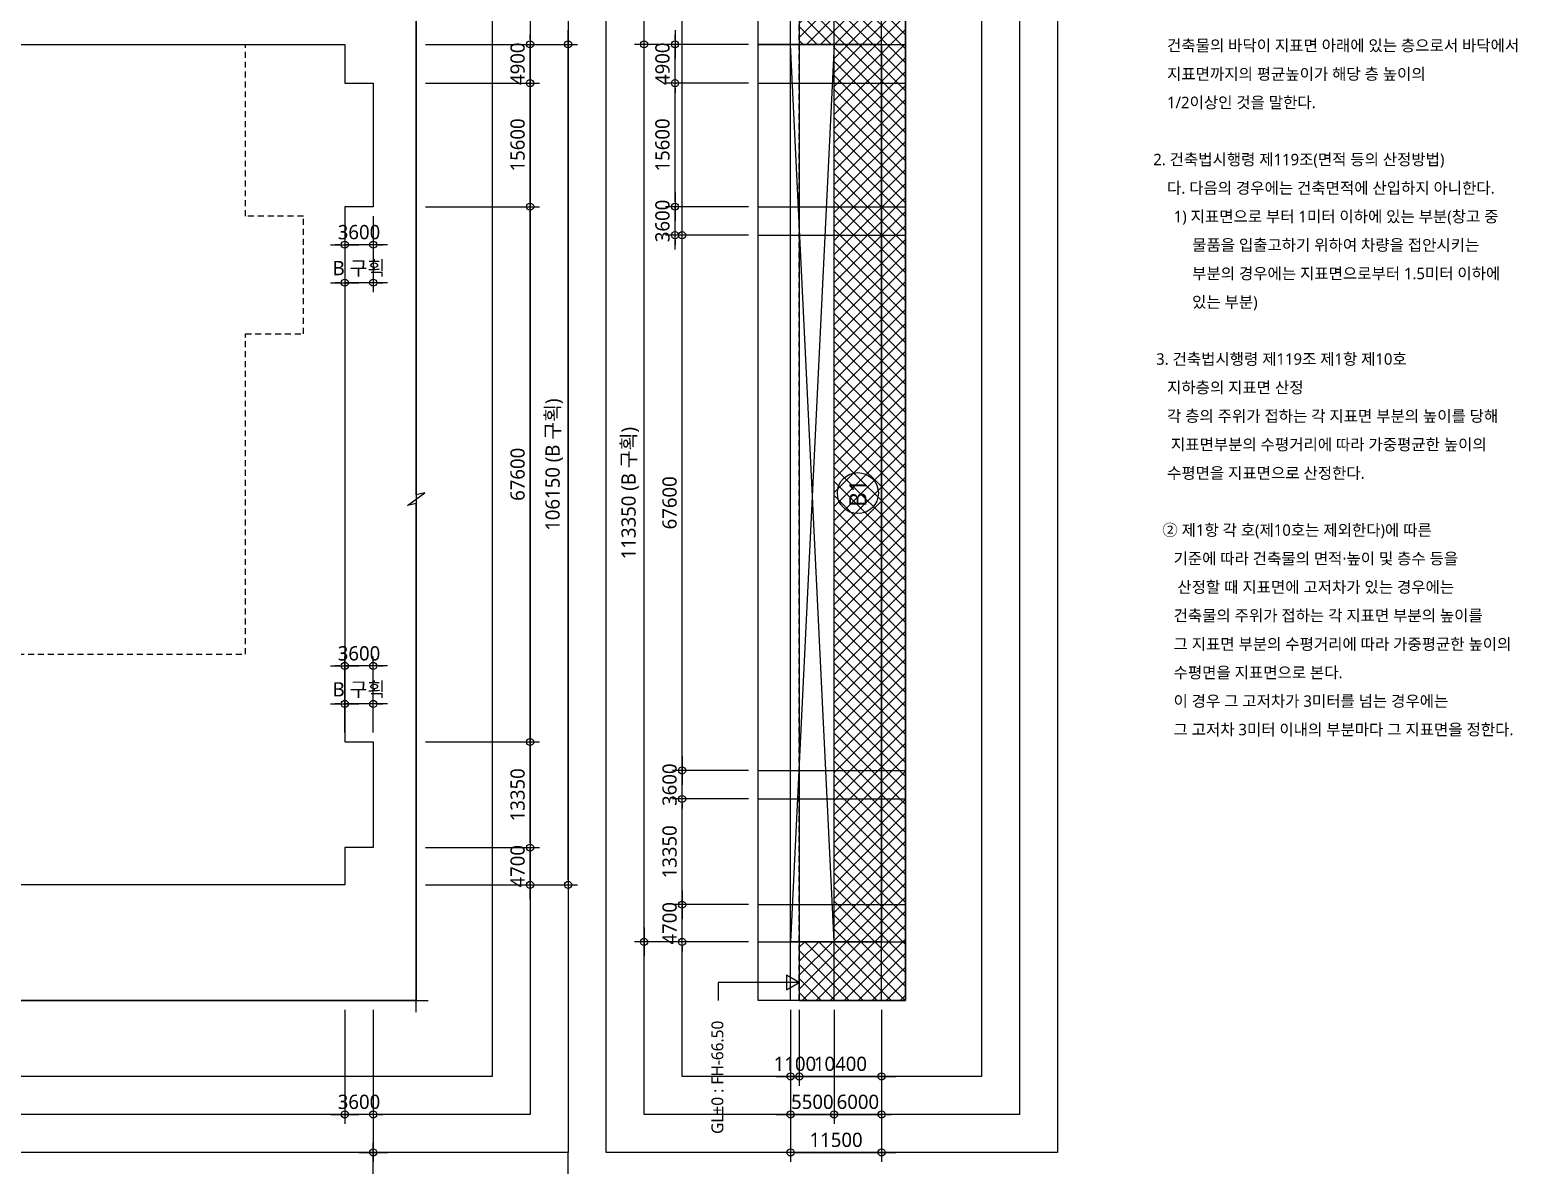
# Model space of a CAD drawing. Header units: millimetres. Extents: x 14000 to 977408, y 8600 to 340156.
# Drawn here: x 296898 to 484808, y 124978 to 268383 of the extents above; entities that cross this region are included whole.
import ezdxf
from ezdxf.enums import TextEntityAlignment as Align

# ---------------------------------------------------------------- set-up
doc = ezdxf.new("R2010")
doc.units = ezdxf.units.MM
doc.header["$LTSCALE"] = 1000
doc.header["$MEASUREMENT"] = 0
doc.header["$PDSIZE"] = -10
doc.linetypes.add('-HID', pattern=[2.5, 1.5, -1])
doc.layers.get('0').update_dxf_attribs({"linetype": 'CONTINUOUS'})
doc.layers.get('Defpoints').update_dxf_attribs({"color": 171, "linetype": 'CONTINUOUS'})
for name, color, linetype in [('AREABOUNDARY', 2, 'CONTINUOUS'), ('cen', 1, 'CONTINUOUS'), ('HAT', 8, 'CONTINUOUS'), ('NDIM', 7, 'CONTINUOUS'), ('SYM', 7, 'CONTINUOUS'), ('TEXT', 3, 'CONTINUOUS'), ('TEXT(실명)', 3, 'CONTINUOUS'), ('면적산출도(제외면적)', 3, 'CONTINUOUS')]:
    doc.layers.add(name, color=color, linetype=linetype)
doc.styles.add('CGS', font='cgse', dxfattribs={"bigfont": 'cgs'})
doc.styles.add('나눔바른고딕', font='NanumBarunGothic.ttf')
doc.dimstyles.new('NDIM 1200', dxfattribs={"dimscale": 500, "dimtxt": 3, "dimasz": 1, "dimexe": 2, "dimexo": 2, "dimgap": 1, "dimtad": 1, "dimdec": 0, "dimdsep": 46, "dimtxsty": 'CGS', "dimblk": 'DOT0', "dimcen": 1, "dimdle": 8, "dimclrd": 2, "dimclre": 2, "dimclrt": 2, "dimadec": 0, "dimazin": 0, "dimtfac": 1, "dimtdec": 0, "dimtix": 1, "dimtmove": 2, "dimatfit": 3, "dimldrblk": 'DOT0', "dimfxl": 1, "dimtolj": 1, "dimtzin": 0, "dimlwd": -1, "dimlwe": -1, "dimarcsym": 0})

# ---------------------------------------------------------------- blocks, each defined once
blk = doc.blocks.new('DOT0')
blk.add_line((-3, 0), (3, 0))
at = {"color": 6}
blk.add_circle((0, 0), 0.75, dxfattribs=at)
blk = doc.blocks.new('*D10')
at = {"layer": 'Defpoints', "color": 0, "ltscale": 0.4, "transparency": 16777216}
for p in [(336690, 145798), (340290, 145798), (336690, 131398)]:
    blk.add_point(p, dxfattribs=at)
at = {"layer": 'NDIM', "ltscale": 0.4, "transparency": 16777216}
for p, q in [((336690, 144598), (336690, 130198)), ((340290, 144598), (340290, 130198)), ((336090, 131398), (335490, 131398)), ((340290, 131398), (336690, 131398)), ((340890, 131398), (341490, 131398))]:
    blk.add_line(p, q, dxfattribs=at)
at = {"layer": 'NDIM', "ltscale": 0.4, "transparency": 16777216, "xscale": 600, "yscale": 600, "zscale": 600}
blk.add_blockref('DOT0', (336690, 131398), dxfattribs=at)
at = {"layer": 'NDIM', "ltscale": 0.4, "transparency": 16777216, "xscale": 600, "yscale": 600, "zscale": 600, "rotation": 180}
blk.add_blockref('DOT0', (340290, 131398), dxfattribs=at)
at = {"layer": 'NDIM', "ltscale": 0.4, "transparency": 16777216, "insert": (338490, 132976), "char_height": 1800, "attachment_point": 5, "style": '나눔바른고딕'}
blk.add_mtext('\\A1;3600', dxfattribs=at)
blk = doc.blocks.new('*D11')
at = {"layer": 'Defpoints', "color": 0, "ltscale": 0.4, "transparency": 16777216}
for p in [(132927, 145798), (336690, 145798), (132927, 131398)]:
    blk.add_point(p, dxfattribs=at)
at = {"layer": 'NDIM', "ltscale": 0.4, "transparency": 16777216}
for p, q in [((132927, 144598), (132927, 130198)), ((336690, 144598), (336690, 130198)), ((336090, 131398), (133527, 131398))]:
    blk.add_line(p, q, dxfattribs=at)
at = {"layer": 'NDIM', "ltscale": 0.4, "transparency": 16777216, "xscale": 600, "yscale": 600, "zscale": 600, "rotation": 180}
blk.add_blockref('DOT0', (132927, 131398), dxfattribs=at)
at = {"layer": 'NDIM', "ltscale": 0.4, "transparency": 16777216, "xscale": 600, "yscale": 600, "zscale": 600}
blk.add_blockref('DOT0', (336690, 131398), dxfattribs=at)
at = {"layer": 'NDIM', "ltscale": 0.4, "transparency": 16777216, "insert": (234808, 132976), "char_height": 1800, "attachment_point": 5, "style": '나눔바른고딕'}
blk.add_mtext('\\A1;203763', dxfattribs=at)
blk = doc.blocks.new('*D18')
at = {"layer": 'Defpoints', "color": 0, "ltscale": 0.4, "transparency": 16777216}
for p in [(345710, 266537), (360110, 266537), (345710, 261637)]:
    blk.add_point(p, dxfattribs=at)
at = {"layer": 'NDIM', "ltscale": 0.4, "transparency": 16777216}
for p, q in [((360110, 267137), (360110, 267737)), ((346910, 266537), (361310, 266537)), ((360110, 261637), (360110, 266537)), ((346910, 261637), (361310, 261637)), ((360110, 261037), (360110, 260437))]:
    blk.add_line(p, q, dxfattribs=at)
at = {"layer": 'NDIM', "ltscale": 0.4, "transparency": 16777216, "xscale": 600, "yscale": 600, "zscale": 600}
for p, rotation in [((360110, 266537), 270), ((360110, 261637), 90)]:
    blk.add_blockref('DOT0', p, dxfattribs=dict(at, rotation=rotation))
at = {"layer": 'NDIM', "ltscale": 0.4, "transparency": 16777216, "insert": (358531, 264087), "char_height": 1800, "attachment_point": 5, "rotation": 90, "style": '나눔바른고딕'}
blk.add_mtext('\\A1;4900', dxfattribs=at)
blk = doc.blocks.new('*D19')
at = {"layer": 'Defpoints', "color": 0, "ltscale": 0.4, "transparency": 16777216}
for p in [(345710, 261637), (360110, 261637), (345710, 246037)]:
    blk.add_point(p, dxfattribs=at)
at = {"layer": 'NDIM', "ltscale": 0.4, "transparency": 16777216}
for p, q in [((346910, 261637), (361310, 261637)), ((360110, 246637), (360110, 261037)), ((346910, 246037), (361310, 246037))]:
    blk.add_line(p, q, dxfattribs=at)
at = {"layer": 'NDIM', "ltscale": 0.4, "transparency": 16777216, "xscale": 600, "yscale": 600, "zscale": 600}
for p, rotation in [((360110, 261637), 90), ((360110, 246037), 270)]:
    blk.add_blockref('DOT0', p, dxfattribs=dict(at, rotation=rotation))
at = {"layer": 'NDIM', "ltscale": 0.4, "transparency": 16777216, "insert": (358531, 253837), "char_height": 1800, "attachment_point": 5, "rotation": 90, "style": '나눔바른고딕'}
blk.add_mtext('\\A1;15600', dxfattribs=at)
blk = doc.blocks.new('*D17')
at = {"layer": 'Defpoints', "color": 0, "ltscale": 0.4, "transparency": 16777216}
for p in [(345710, 246037), (360110, 246037), (345710, 178437)]:
    blk.add_point(p, dxfattribs=at)
at = {"layer": 'NDIM', "ltscale": 0.4, "transparency": 16777216}
for p, q in [((346910, 246037), (361310, 246037)), ((360110, 179037), (360110, 245437)), ((346910, 178437), (361310, 178437))]:
    blk.add_line(p, q, dxfattribs=at)
at = {"layer": 'NDIM', "ltscale": 0.4, "transparency": 16777216, "xscale": 600, "yscale": 600, "zscale": 600}
for p, rotation in [((360110, 246037), 90), ((360110, 178437), 270)]:
    blk.add_blockref('DOT0', p, dxfattribs=dict(at, rotation=rotation))
at = {"layer": 'NDIM', "ltscale": 0.4, "transparency": 16777216, "insert": (358531, 212237), "char_height": 1800, "attachment_point": 5, "rotation": 90, "style": '나눔바른고딕'}
blk.add_mtext('\\A1;67600', dxfattribs=at)
blk = doc.blocks.new('*D20')
at = {"layer": 'Defpoints', "color": 0, "ltscale": 0.4, "transparency": 16777216}
for p in [(345710, 178437), (360110, 178437), (345710, 165087)]:
    blk.add_point(p, dxfattribs=at)
at = {"layer": 'NDIM', "ltscale": 0.4, "transparency": 16777216}
for p, q in [((346910, 178437), (361310, 178437)), ((360110, 165687), (360110, 177837)), ((346910, 165087), (361310, 165087))]:
    blk.add_line(p, q, dxfattribs=at)
at = {"layer": 'NDIM', "ltscale": 0.4, "transparency": 16777216, "xscale": 600, "yscale": 600, "zscale": 600}
for p, rotation in [((360110, 178437), 90), ((360110, 165087), 270)]:
    blk.add_blockref('DOT0', p, dxfattribs=dict(at, rotation=rotation))
at = {"layer": 'NDIM', "ltscale": 0.4, "transparency": 16777216, "insert": (358531, 171762), "char_height": 1800, "attachment_point": 5, "rotation": 90, "style": '나눔바른고딕'}
blk.add_mtext('\\A1;13350', dxfattribs=at)
blk = doc.blocks.new('*D21')
at = {"layer": 'Defpoints', "color": 0, "ltscale": 0.4, "transparency": 16777216}
for p in [(345710, 165087), (360110, 165087), (345710, 160387)]:
    blk.add_point(p, dxfattribs=at)
at = {"layer": 'NDIM', "ltscale": 0.4, "transparency": 16777216}
for p, q in [((360110, 165687), (360110, 166287)), ((346910, 165087), (361310, 165087)), ((360110, 160387), (360110, 165087)), ((346910, 160387), (361310, 160387)), ((360110, 159787), (360110, 159187))]:
    blk.add_line(p, q, dxfattribs=at)
at = {"layer": 'NDIM', "ltscale": 0.4, "transparency": 16777216, "xscale": 600, "yscale": 600, "zscale": 600}
for p, rotation in [((360110, 165087), 270), ((360110, 160387), 90)]:
    blk.add_blockref('DOT0', p, dxfattribs=dict(at, rotation=rotation))
at = {"layer": 'NDIM', "ltscale": 0.4, "transparency": 16777216, "insert": (358533, 162737), "char_height": 1800, "attachment_point": 5, "rotation": 90, "style": '나눔바른고딕'}
blk.add_mtext('\\A1;4700', dxfattribs=at)
blk = doc.blocks.new('*D22')
at = {"layer": 'Defpoints', "color": 0, "ltscale": 0.4, "transparency": 16777216}
for p in [(336690, 188037), (336690, 178437), (340290, 178437)]:
    blk.add_point(p, dxfattribs=at)
at = {"layer": 'NDIM', "ltscale": 0.4, "transparency": 16777216}
for p, q in [((336090, 188037), (335490, 188037)), ((336690, 179637), (336690, 189237)), ((340290, 188037), (336690, 188037)), ((340290, 179637), (340290, 189237)), ((340890, 188037), (341490, 188037))]:
    blk.add_line(p, q, dxfattribs=at)
at = {"layer": 'NDIM', "ltscale": 0.4, "transparency": 16777216, "xscale": 600, "yscale": 600, "zscale": 600}
blk.add_blockref('DOT0', (336690, 188037), dxfattribs=at)
at = {"layer": 'NDIM', "ltscale": 0.4, "transparency": 16777216, "xscale": 600, "yscale": 600, "zscale": 600, "rotation": 180}
blk.add_blockref('DOT0', (340290, 188037), dxfattribs=at)
at = {"layer": 'NDIM', "ltscale": 0.4, "transparency": 16777216, "insert": (338490, 189616), "char_height": 1800, "attachment_point": 5, "style": '나눔바른고딕'}
blk.add_mtext('\\A1;3600', dxfattribs=at)
blk = doc.blocks.new('*D23')
at = {"layer": 'Defpoints', "color": 0, "ltscale": 0.4, "transparency": 16777216}
for p in [(336690, 246037), (340290, 246037), (336690, 236437)]:
    blk.add_point(p, dxfattribs=at)
at = {"layer": 'NDIM', "ltscale": 0.4, "transparency": 16777216}
for p, q in [((336690, 244837), (336690, 235237)), ((340290, 244837), (340290, 235237)), ((336090, 236437), (335490, 236437)), ((340290, 236437), (336690, 236437)), ((340890, 236437), (341490, 236437))]:
    blk.add_line(p, q, dxfattribs=at)
at = {"layer": 'NDIM', "ltscale": 0.4, "transparency": 16777216, "xscale": 600, "yscale": 600, "zscale": 600}
blk.add_blockref('DOT0', (336690, 236437), dxfattribs=at)
at = {"layer": 'NDIM', "ltscale": 0.4, "transparency": 16777216, "xscale": 600, "yscale": 600, "zscale": 600, "rotation": 180}
blk.add_blockref('DOT0', (340290, 236437), dxfattribs=at)
at = {"layer": 'NDIM', "ltscale": 0.4, "transparency": 16777216, "insert": (338490, 238188), "char_height": 1800, "attachment_point": 5, "style": '나눔바른고딕'}
blk.add_mtext('\\A1;B 구획', dxfattribs=at)
blk = doc.blocks.new('*D26')
at = {"layer": 'Defpoints', "color": 0, "ltscale": 0.4, "transparency": 16777216}
for p in [(345710, 266537), (364910, 266537), (345710, 160387)]:
    blk.add_point(p, dxfattribs=at)
at = {"layer": 'NDIM', "ltscale": 0.4, "transparency": 16777216}
for p, q in [((346910, 266537), (366110, 266537)), ((364910, 160987), (364910, 265937)), ((346910, 160387), (366110, 160387))]:
    blk.add_line(p, q, dxfattribs=at)
at = {"layer": 'NDIM', "ltscale": 0.4, "transparency": 16777216, "xscale": 600, "yscale": 600, "zscale": 600}
for p, rotation in [((364910, 266537), 90), ((364910, 160387), 270)]:
    blk.add_blockref('DOT0', p, dxfattribs=dict(at, rotation=rotation))
at = {"layer": 'NDIM', "ltscale": 0.4, "transparency": 16777216, "insert": (363142, 213462), "char_height": 1800, "attachment_point": 5, "rotation": 90, "style": '나눔바른고딕'}
blk.add_mtext('\\A1;106150 (B 구획)', dxfattribs=at)
blk = doc.blocks.new('*D27')
at = {"layer": 'Defpoints', "color": 0, "ltscale": 0.4, "transparency": 16777216}
for p in [(336690, 183237), (336690, 178437), (340290, 178437)]:
    blk.add_point(p, dxfattribs=at)
at = {"layer": 'NDIM', "ltscale": 0.4, "transparency": 16777216}
for p, q in [((336690, 179637), (336690, 184437)), ((340290, 179637), (340290, 184437)), ((336090, 183237), (335490, 183237)), ((340290, 183237), (336690, 183237)), ((340890, 183237), (341490, 183237))]:
    blk.add_line(p, q, dxfattribs=at)
at = {"layer": 'NDIM', "ltscale": 0.4, "transparency": 16777216, "xscale": 600, "yscale": 600, "zscale": 600}
blk.add_blockref('DOT0', (336690, 183237), dxfattribs=at)
at = {"layer": 'NDIM', "ltscale": 0.4, "transparency": 16777216, "xscale": 600, "yscale": 600, "zscale": 600, "rotation": 180}
blk.add_blockref('DOT0', (340290, 183237), dxfattribs=at)
at = {"layer": 'NDIM', "ltscale": 0.4, "transparency": 16777216, "insert": (338490, 184988), "char_height": 1800, "attachment_point": 5, "style": '나눔바른고딕'}
blk.add_mtext('\\A1;B 구획', dxfattribs=at)
blk = doc.blocks.new('*D28')
at = {"layer": 'Defpoints', "color": 0, "ltscale": 0.4, "transparency": 16777216}
for p in [(336690, 246037), (340290, 246037), (336690, 241237)]:
    blk.add_point(p, dxfattribs=at)
at = {"layer": 'NDIM', "ltscale": 0.4, "transparency": 16777216}
for p, q in [((336690, 244837), (336690, 240037)), ((340290, 244837), (340290, 240037)), ((336090, 241237), (335490, 241237)), ((340290, 241237), (336690, 241237)), ((340890, 241237), (341490, 241237))]:
    blk.add_line(p, q, dxfattribs=at)
at = {"layer": 'NDIM', "ltscale": 0.4, "transparency": 16777216, "xscale": 600, "yscale": 600, "zscale": 600}
blk.add_blockref('DOT0', (336690, 241237), dxfattribs=at)
at = {"layer": 'NDIM', "ltscale": 0.4, "transparency": 16777216, "xscale": 600, "yscale": 600, "zscale": 600, "rotation": 180}
blk.add_blockref('DOT0', (340290, 241237), dxfattribs=at)
at = {"layer": 'NDIM', "ltscale": 0.4, "transparency": 16777216, "insert": (338490, 242816), "char_height": 1800, "attachment_point": 5, "style": '나눔바른고딕'}
blk.add_mtext('\\A1;3600', dxfattribs=at)
blk = doc.blocks.new('*D29')
at = {"layer": 'Defpoints', "color": 0, "ltscale": 0.4, "transparency": 16777216}
for p in [(132927, 145798), (340290, 145798), (132927, 126598)]:
    blk.add_point(p, dxfattribs=at)
at = {"layer": 'NDIM', "ltscale": 0.4, "transparency": 16777216}
for p, q in [((132927, 144598), (132927, 125398)), ((340290, 144598), (340290, 125398)), ((339690, 126598), (133527, 126598))]:
    blk.add_line(p, q, dxfattribs=at)
at = {"layer": 'NDIM', "ltscale": 0.4, "transparency": 16777216, "xscale": 600, "yscale": 600, "zscale": 600, "rotation": 180}
blk.add_blockref('DOT0', (132927, 126598), dxfattribs=at)
at = {"layer": 'NDIM', "ltscale": 0.4, "transparency": 16777216, "xscale": 600, "yscale": 600, "zscale": 600}
blk.add_blockref('DOT0', (340290, 126598), dxfattribs=at)
at = {"layer": 'NDIM', "ltscale": 0.4, "transparency": 16777216, "insert": (236608, 128366), "char_height": 1800, "attachment_point": 5, "style": '나눔바른고딕'}
blk.add_mtext('\\A1;207363 (C 구획)', dxfattribs=at)
blk = doc.blocks.new('*D34')
at = {"layer": 'Defpoints', "color": 0, "ltscale": 0.4, "transparency": 16777216}
for p in [(378410, 266537), (388910, 266537), (388910, 261637)]:
    blk.add_point(p, dxfattribs=at)
at = {"layer": 'NDIM', "ltscale": 0.4, "transparency": 16777216}
for p, q in [((378410, 267137), (378410, 267737)), ((387710, 266537), (377210, 266537)), ((378410, 261637), (378410, 266537)), ((387710, 261637), (377210, 261637)), ((378410, 261037), (378410, 260437))]:
    blk.add_line(p, q, dxfattribs=at)
at = {"layer": 'NDIM', "ltscale": 0.4, "transparency": 16777216, "xscale": 600, "yscale": 600, "zscale": 600}
for p, rotation in [((378410, 266537), 270), ((378410, 261637), 90)]:
    blk.add_blockref('DOT0', p, dxfattribs=dict(at, rotation=rotation))
at = {"layer": 'NDIM', "ltscale": 0.4, "transparency": 16777216, "insert": (376831, 264087), "char_height": 1800, "attachment_point": 5, "rotation": 90, "style": '나눔바른고딕'}
blk.add_mtext('\\A1;4900', dxfattribs=at)
blk = doc.blocks.new('*D35')
at = {"layer": 'Defpoints', "color": 0, "ltscale": 0.4, "transparency": 16777216}
for p in [(378410, 261637), (388910, 261637), (388910, 246037)]:
    blk.add_point(p, dxfattribs=at)
at = {"layer": 'NDIM', "ltscale": 0.4, "transparency": 16777216}
for p, q in [((387710, 261637), (377210, 261637)), ((378410, 246637), (378410, 261037)), ((387710, 246037), (377210, 246037))]:
    blk.add_line(p, q, dxfattribs=at)
at = {"layer": 'NDIM', "ltscale": 0.4, "transparency": 16777216, "xscale": 600, "yscale": 600, "zscale": 600}
for p, rotation in [((378410, 261637), 90), ((378410, 246037), 270)]:
    blk.add_blockref('DOT0', p, dxfattribs=dict(at, rotation=rotation))
at = {"layer": 'NDIM', "ltscale": 0.4, "transparency": 16777216, "insert": (376831, 253837), "char_height": 1800, "attachment_point": 5, "rotation": 90, "style": '나눔바른고딕'}
blk.add_mtext('\\A1;15600', dxfattribs=at)
blk = doc.blocks.new('*D36')
at = {"layer": 'Defpoints', "color": 0, "ltscale": 0.4, "transparency": 16777216}
for p in [(379310, 174837), (388910, 174837), (388910, 171237)]:
    blk.add_point(p, dxfattribs=at)
at = {"layer": 'NDIM', "ltscale": 0.4, "transparency": 16777216}
for p, q in [((387710, 174837), (378110, 174837)), ((379310, 175437), (379310, 176037)), ((379310, 171237), (379310, 174837)), ((387710, 171237), (378110, 171237)), ((379310, 170637), (379310, 170037))]:
    blk.add_line(p, q, dxfattribs=at)
at = {"layer": 'NDIM', "ltscale": 0.4, "transparency": 16777216, "xscale": 600, "yscale": 600, "zscale": 600}
for p, rotation in [((379310, 174837), 270), ((379310, 171237), 90)]:
    blk.add_blockref('DOT0', p, dxfattribs=dict(at, rotation=rotation))
at = {"layer": 'NDIM', "ltscale": 0.4, "transparency": 16777216, "insert": (377731, 173037), "char_height": 1800, "attachment_point": 5, "rotation": 90, "style": '나눔바른고딕'}
blk.add_mtext('\\A1;3600', dxfattribs=at)
blk = doc.blocks.new('*D37')
at = {"layer": 'Defpoints', "color": 0, "ltscale": 0.4, "transparency": 16777216}
for p in [(379310, 171237), (388910, 171237), (388910, 157887)]:
    blk.add_point(p, dxfattribs=at)
at = {"layer": 'NDIM', "ltscale": 0.4, "transparency": 16777216}
for p, q in [((387710, 171237), (378110, 171237)), ((379310, 158487), (379310, 170637)), ((387710, 157887), (378110, 157887))]:
    blk.add_line(p, q, dxfattribs=at)
at = {"layer": 'NDIM', "ltscale": 0.4, "transparency": 16777216, "xscale": 600, "yscale": 600, "zscale": 600}
for p, rotation in [((379310, 171237), 90), ((379310, 157887), 270)]:
    blk.add_blockref('DOT0', p, dxfattribs=dict(at, rotation=rotation))
at = {"layer": 'NDIM', "ltscale": 0.4, "transparency": 16777216, "insert": (377731, 164562), "char_height": 1800, "attachment_point": 5, "rotation": 90, "style": '나눔바른고딕'}
blk.add_mtext('\\A1;13350', dxfattribs=at)
blk = doc.blocks.new('*D38')
at = {"layer": 'Defpoints', "color": 0, "ltscale": 0.4, "transparency": 16777216}
for p in [(379310, 157887), (388910, 157887), (388910, 153187)]:
    blk.add_point(p, dxfattribs=at)
at = {"layer": 'NDIM', "ltscale": 0.4, "transparency": 16777216}
for p, q in [((387710, 157887), (378110, 157887)), ((379310, 158487), (379310, 159087)), ((379310, 153187), (379310, 157887)), ((387710, 153187), (378110, 153187)), ((379310, 152587), (379310, 151987))]:
    blk.add_line(p, q, dxfattribs=at)
at = {"layer": 'NDIM', "ltscale": 0.4, "transparency": 16777216, "xscale": 600, "yscale": 600, "zscale": 600}
for p, rotation in [((379310, 157887), 270), ((379310, 153187), 90)]:
    blk.add_blockref('DOT0', p, dxfattribs=dict(at, rotation=rotation))
at = {"layer": 'NDIM', "ltscale": 0.4, "transparency": 16777216, "insert": (377733, 155537), "char_height": 1800, "attachment_point": 5, "rotation": 90, "style": '나눔바른고딕'}
blk.add_mtext('\\A1;4700', dxfattribs=at)
blk = doc.blocks.new('*D39')
at = {"layer": 'Defpoints', "color": 0, "ltscale": 0.4, "transparency": 16777216}
for p in [(374510, 266537), (388910, 266537), (388910, 153187)]:
    blk.add_point(p, dxfattribs=at)
at = {"layer": 'NDIM', "ltscale": 0.4, "transparency": 16777216}
for p, q in [((387710, 266537), (373310, 266537)), ((374510, 153787), (374510, 265937)), ((387710, 153187), (373310, 153187))]:
    blk.add_line(p, q, dxfattribs=at)
at = {"layer": 'NDIM', "ltscale": 0.4, "transparency": 16777216, "xscale": 600, "yscale": 600, "zscale": 600}
for p, rotation in [((374510, 266537), 90), ((374510, 153187), 270)]:
    blk.add_blockref('DOT0', p, dxfattribs=dict(at, rotation=rotation))
at = {"layer": 'NDIM', "ltscale": 0.4, "transparency": 16777216, "insert": (372742, 209862), "char_height": 1800, "attachment_point": 5, "rotation": 90, "style": '나눔바른고딕'}
blk.add_mtext('\\A1;113350 (B 구획)', dxfattribs=at)
blk = doc.blocks.new('*D40')
at = {"layer": 'Defpoints', "color": 0, "ltscale": 0.4, "transparency": 16777216}
for p in [(378410, 246037), (388910, 246037), (388910, 242437)]:
    blk.add_point(p, dxfattribs=at)
at = {"layer": 'NDIM', "ltscale": 0.4, "transparency": 16777216}
for p, q in [((378410, 246637), (378410, 247237)), ((387710, 246037), (377210, 246037)), ((378410, 242437), (378410, 246037)), ((387710, 242437), (377210, 242437)), ((378410, 241837), (378410, 241237))]:
    blk.add_line(p, q, dxfattribs=at)
at = {"layer": 'NDIM', "ltscale": 0.4, "transparency": 16777216, "xscale": 600, "yscale": 600, "zscale": 600}
for p, rotation in [((378410, 246037), 270), ((378410, 242437), 90)]:
    blk.add_blockref('DOT0', p, dxfattribs=dict(at, rotation=rotation))
at = {"layer": 'NDIM', "ltscale": 0.4, "transparency": 16777216, "insert": (376831, 244237), "char_height": 1800, "attachment_point": 5, "rotation": 90, "style": '나눔바른고딕'}
blk.add_mtext('\\A1;3600', dxfattribs=at)
blk = doc.blocks.new('*D41')
at = {"layer": 'Defpoints', "color": 0, "ltscale": 0.4, "transparency": 16777216}
for p in [(379310, 242437), (388910, 242437), (388910, 174837)]:
    blk.add_point(p, dxfattribs=at)
at = {"layer": 'NDIM', "ltscale": 0.4, "transparency": 16777216}
for p, q in [((387710, 242437), (378110, 242437)), ((379310, 175437), (379310, 241837)), ((387710, 174837), (378110, 174837))]:
    blk.add_line(p, q, dxfattribs=at)
at = {"layer": 'NDIM', "ltscale": 0.4, "transparency": 16777216, "xscale": 600, "yscale": 600, "zscale": 600}
for p, rotation in [((379310, 242437), 90), ((379310, 174837), 270)]:
    blk.add_blockref('DOT0', p, dxfattribs=dict(at, rotation=rotation))
at = {"layer": 'NDIM', "ltscale": 0.4, "transparency": 16777216, "insert": (377731, 208637), "char_height": 1800, "attachment_point": 5, "rotation": 90, "style": '나눔바른고딕'}
blk.add_mtext('\\A1;67600', dxfattribs=at)
blk = doc.blocks.new('*D48')
at = {"layer": 'Defpoints', "color": 0, "ltscale": 0.4, "transparency": 16777216}
for p in [(132927, 126598), (132927, 107398), (340290, 107398)]:
    blk.add_point(p, dxfattribs=at)
at = {"layer": 'NDIM', "ltscale": 0.4, "transparency": 16777216}
for p, q in [((132927, 108598), (132927, 127798)), ((340290, 108598), (340290, 127798)), ((339690, 126598), (133527, 126598))]:
    blk.add_line(p, q, dxfattribs=at)
at = {"layer": 'NDIM', "ltscale": 0.4, "transparency": 16777216, "xscale": 600, "yscale": 600, "zscale": 600, "rotation": 180}
blk.add_blockref('DOT0', (132927, 126598), dxfattribs=at)
at = {"layer": 'NDIM', "ltscale": 0.4, "transparency": 16777216, "xscale": 600, "yscale": 600, "zscale": 600}
blk.add_blockref('DOT0', (340290, 126598), dxfattribs=at)
at = {"layer": 'NDIM', "ltscale": 0.4, "transparency": 16777216, "insert": (236608, 128366), "char_height": 1800, "attachment_point": 5, "style": '나눔바른고딕'}
blk.add_mtext('\\A1;207363 (C 구획)', dxfattribs=at)
blk = doc.blocks.new('*D65')
at = {"layer": 'Defpoints', "color": 0, "ltscale": 0.4, "transparency": 16777216}
for p in [(393010, 145798), (404510, 145798), (404510, 126598)]:
    blk.add_point(p, dxfattribs=at)
at = {"layer": 'NDIM', "ltscale": 0.4, "transparency": 16777216}
for p, q in [((393010, 144598), (393010, 125398)), ((404510, 144598), (404510, 125398)), ((393610, 126598), (403910, 126598))]:
    blk.add_line(p, q, dxfattribs=at)
at = {"layer": 'NDIM', "ltscale": 0.4, "transparency": 16777216, "xscale": 600, "yscale": 600, "zscale": 600, "rotation": 180}
blk.add_blockref('DOT0', (393010, 126598), dxfattribs=at)
at = {"layer": 'NDIM', "ltscale": 0.4, "transparency": 16777216, "xscale": 600, "yscale": 600, "zscale": 600}
blk.add_blockref('DOT0', (404510, 126598), dxfattribs=at)
at = {"layer": 'NDIM', "ltscale": 0.4, "transparency": 16777216, "insert": (398760, 128175), "char_height": 1800, "attachment_point": 5, "style": '나눔바른고딕'}
blk.add_mtext('\\A1;11500', dxfattribs=at)
blk = doc.blocks.new('*D66')
at = {"layer": 'Defpoints', "color": 0, "ltscale": 0.4, "transparency": 16777216}
for p in [(394110, 145798), (404510, 145798), (404510, 136198)]:
    blk.add_point(p, dxfattribs=at)
at = {"layer": 'NDIM', "ltscale": 0.4, "transparency": 16777216}
for p, q in [((394110, 144598), (394110, 134998)), ((404510, 144598), (404510, 134998)), ((394710, 136198), (403910, 136198))]:
    blk.add_line(p, q, dxfattribs=at)
at = {"layer": 'NDIM', "ltscale": 0.4, "transparency": 16777216, "xscale": 600, "yscale": 600, "zscale": 600, "rotation": 180}
blk.add_blockref('DOT0', (394110, 136198), dxfattribs=at)
at = {"layer": 'NDIM', "ltscale": 0.4, "transparency": 16777216, "xscale": 600, "yscale": 600, "zscale": 600}
blk.add_blockref('DOT0', (404510, 136198), dxfattribs=at)
at = {"layer": 'NDIM', "ltscale": 0.4, "transparency": 16777216, "insert": (399310, 137775), "char_height": 1800, "attachment_point": 5, "style": '나눔바른고딕'}
blk.add_mtext('\\A1;10400', dxfattribs=at)
blk = doc.blocks.new('*D67')
at = {"layer": 'Defpoints', "color": 0, "ltscale": 0.4, "transparency": 16777216}
for p in [(393010, 145798), (394110, 145798), (394110, 136198)]:
    blk.add_point(p, dxfattribs=at)
at = {"layer": 'NDIM', "ltscale": 0.4, "transparency": 16777216}
for p, q in [((393010, 144598), (393010, 134998)), ((394110, 144598), (394110, 134998)), ((392410, 136198), (391810, 136198)), ((393010, 136198), (394110, 136198)), ((394710, 136198), (395310, 136198))]:
    blk.add_line(p, q, dxfattribs=at)
at = {"layer": 'NDIM', "ltscale": 0.4, "transparency": 16777216, "xscale": 600, "yscale": 600, "zscale": 600}
blk.add_blockref('DOT0', (393010, 136198), dxfattribs=at)
at = {"layer": 'NDIM', "ltscale": 0.4, "transparency": 16777216, "xscale": 600, "yscale": 600, "zscale": 600, "rotation": 180}
blk.add_blockref('DOT0', (394110, 136198), dxfattribs=at)
at = {"layer": 'NDIM', "ltscale": 0.4, "transparency": 16777216, "insert": (393560, 137775), "char_height": 1800, "attachment_point": 5, "style": '나눔바른고딕'}
blk.add_mtext('\\A1;1100', dxfattribs=at)
blk = doc.blocks.new('*D68')
at = {"layer": 'Defpoints', "color": 0, "ltscale": 0.4, "transparency": 16777216}
for p in [(393010, 145798), (398510, 145798), (398510, 131398)]:
    blk.add_point(p, dxfattribs=at)
at = {"layer": 'NDIM', "ltscale": 0.4, "transparency": 16777216}
for p, q in [((393010, 144598), (393010, 130198)), ((398510, 144598), (398510, 130198)), ((392410, 131398), (391810, 131398)), ((393010, 131398), (398510, 131398)), ((399110, 131398), (399710, 131398))]:
    blk.add_line(p, q, dxfattribs=at)
at = {"layer": 'NDIM', "ltscale": 0.4, "transparency": 16777216, "xscale": 600, "yscale": 600, "zscale": 600}
blk.add_blockref('DOT0', (393010, 131398), dxfattribs=at)
at = {"layer": 'NDIM', "ltscale": 0.4, "transparency": 16777216, "xscale": 600, "yscale": 600, "zscale": 600, "rotation": 180}
blk.add_blockref('DOT0', (398510, 131398), dxfattribs=at)
at = {"layer": 'NDIM', "ltscale": 0.4, "transparency": 16777216, "insert": (395760, 132975), "char_height": 1800, "attachment_point": 5, "style": '나눔바른고딕'}
blk.add_mtext('\\A1;5500', dxfattribs=at)
blk = doc.blocks.new('*D69')
at = {"layer": 'Defpoints', "color": 0, "ltscale": 0.4, "transparency": 16777216}
for p in [(398510, 145798), (404510, 145798), (404510, 131398)]:
    blk.add_point(p, dxfattribs=at)
at = {"layer": 'NDIM', "ltscale": 0.4, "transparency": 16777216}
for p, q in [((398510, 144598), (398510, 130198)), ((404510, 144598), (404510, 130198)), ((397910, 131398), (397310, 131398)), ((398510, 131398), (404510, 131398)), ((405110, 131398), (405710, 131398))]:
    blk.add_line(p, q, dxfattribs=at)
at = {"layer": 'NDIM', "ltscale": 0.4, "transparency": 16777216, "xscale": 600, "yscale": 600, "zscale": 600}
blk.add_blockref('DOT0', (398510, 131398), dxfattribs=at)
at = {"layer": 'NDIM', "ltscale": 0.4, "transparency": 16777216, "xscale": 600, "yscale": 600, "zscale": 600, "rotation": 180}
blk.add_blockref('DOT0', (404510, 131398), dxfattribs=at)
at = {"layer": 'NDIM', "ltscale": 0.4, "transparency": 16777216, "insert": (401510, 132976), "char_height": 1800, "attachment_point": 5, "style": '나눔바른고딕'}
blk.add_mtext('\\A1;6000', dxfattribs=at)

msp = doc.modelspace()

# ---------------------------------------------------------------- hatches: boundary and pattern name
at = {"layer": 'HAT', "ltscale": 0.1}
h = msp.add_hatch(dxfattribs=at)
h.set_pattern_fill('ANSI37', color=256, scale=10000)
h.set_pattern_definition([(45, (-93106, 565076), (-883.8835, 883.8835), []), (135, (-93106, 565076), (-883.8835, -883.8835), [])])
h.paths.add_polyline_path([(398510, 153187.2), (394110, 153187.2), (394110, 145797.7), (407510, 145797.7), (407510, 272400), (394110, 272400), (394110, 266537.2), (398510, 266537.2)])

# ---------------------------------------------------------------- linework, layer by layer
for p, q in [((394110, 148065.3), (383846.7, 148065.3)), ((383846.7, 148065.3), (383846.7, 145797.7))]:
    msp.add_line(p, q)
msp.add_lwpolyline([(392502.8, 147137.4), (394110, 148065.3), (392502.8, 148993.1)], close=True)
at = {"layer": 'AREABOUNDARY', "ltscale": 0.1}
for points in [[(132926.7, 160387.2), (109540, 214060.1), (109540, 253037.2), (159190, 253037.2), (159190, 266537.2), (336690, 266537.2), (336690, 261637.2), (340290, 261637.2), (340290, 246037.2), (336690, 246037.2), (336690, 178437.2), (340290, 178437.2), (340290, 165087.2), (336690, 165087.2), (336690, 160387.2)], [(404510, 153187.2), (393010, 153187.2), (393010, 266537.2), (404510, 266537.2)]]:
    msp.add_lwpolyline(points, close=True, dxfattribs=at)
at = {"layer": 'AREABOUNDARY', "linetype": '-HID', "ltscale": 0.5}
msp.add_lwpolyline([(159190, 160387.2), (159190, 189537.2), (324140, 189537.2), (324140, 229987.2), (331465, 229987.2), (331465, 244849.7), (324140, 244849.7), (324140, 266537.2), (336690, 266537.2), (336690, 261637.2), (340290, 261637.2), (340290, 246037.2), (336690, 246037.2), (336690, 178437.2), (340290, 178437.2), (340290, 165087.2), (336690, 165087.2), (336690, 160387.2), (159190, 160387.2)], dxfattribs=at)
at = {"layer": 'AREABOUNDARY', "ltscale": 0.1}
msp.add_lwpolyline([(388910, 153187.2), (404510, 153187.2), (404510, 266537.2), (388910, 266537.2)], dxfattribs=at)
at = {"layer": 'cen', "ltscale": 5}
for p, q in [((393010, 145797.7), (393010, 272400)), ((398510, 145797.7), (398510, 272400)), ((404510, 145797.7), (404510, 272400)), ((388910, 266537.2), (407510, 266537.2)), ((388910, 261637.2), (407510, 261637.2)), ((388910, 246037.2), (407510, 246037.2)), ((388910, 242437.2), (407510, 242437.2)), ((388910, 174837.2), (407510, 174837.2)), ((388910, 171237.2), (407510, 171237.2)), ((388910, 157887.2), (407510, 157887.2)), ((388910, 153187.2), (407510, 153187.2))]:
    msp.add_line(p, q, dxfattribs=at)
at = {"layer": 'Defpoints', "ltscale": 0.1}
for points in [[(85090, 291600), (364910, 291600), (364910, 126597.7), (85090, 126597.7)], [(369710, 291600), (426710, 291600), (426710, 126597.7), (369710, 126597.7)], [(89890, 286800), (360110, 286800), (360110, 131397.7), (89890, 131397.7)], [(374510, 286800), (421910, 286800), (421910, 131397.7), (374510, 131397.7)], [(94690, 282000), (355310, 282000), (355310, 136197.7), (94690, 136197.7)], [(379310, 282000), (417110, 282000), (417110, 136197.7), (379310, 136197.7)], [(345710, 145797.7), (104290, 145797.7), (104290, 272400), (345710, 272400)], [(104290, 272400), (345710, 272400), (345710, 145797.7), (104290, 145797.7)], [(388910, 272400), (407510, 272400), (407510, 145797.7), (388910, 145797.7)], [(364910, 126597.7), (85090, 126597.7), (85090, 69597.7), (364910, 69597.7)]]:
    msp.add_lwpolyline(points, close=True, dxfattribs=at)
at = {"layer": 'HAT', "ltscale": 0.1}
for p, q in [((398510, 153187.2), (393010, 266537.2)), ((398510, 266537.2), (393010, 153187.2))]:
    msp.add_line(p, q, dxfattribs=at)
msp.add_lwpolyline([(394110, 145797.7), (407510, 145797.7), (407510, 272400), (394110, 272400)], close=True, dxfattribs=at)
at = {"layer": 'SYM', "ltscale": 0.1}
for points in [[(345710, 144297.7), (345710, 208558.8), (344610, 208288.8), (346810, 209908.8), (345710, 209638.8), (345710, 273900)], [(102790, 145797.7), (224460, 145797.7), (224190, 146897.7), (225810, 144697.7), (225540, 145797.7), (347210, 145797.7)]]:
    msp.add_lwpolyline(points, dxfattribs=at)
msp.add_circle((401510, 209862.2), 2592, dxfattribs=at)
at = {"layer": '면적산출도(제외면적)', "linetype": '-HID', "ltscale": 0.5}
msp.add_line((394110, 145797.7), (394110, 272400), dxfattribs=at)

# ---------------------------------------------------------------- texts
at = {"layer": 'TEXT', "style": '나눔바른고딕'}
for s, p in [('건축물의 바닥이 지표면 아래에 있는 층으로서 바닥에서', (440568, 266400)), ('지표면까지의 평균높이가 해당 층 높이의', (440568, 262800)), ('1/2이상인 것을 말한다.', (440568, 259200)), ('2. 건축법시행령 제119조(면적 등의 산정방법)', (438826.8, 252000)), ('다. 다음의 경우에는 건축면적에 산입하지 아니한다.', (440568, 248400)), ('1) 지표면으로 부터 1미터 이하에 있는 부분(창고 중', (441420.4, 244800)), ('물품을 입출고하기 위하여 차량을 접안시키는', (443733.6, 241200)), ('부분의 경우에는 지표면으로부터 1.5미터 이하에', (443733.6, 237600)), ('있는 부분)', (443733.6, 234000)), ('3. 건축법시행령 제119조 제1항 제10호', (439198.8, 226800)), ('지하층의 지표면 산정', (440568, 223200)), ('각 층의 주위가 접하는 각 지표면 부분의 높이를 당해', (440568, 219600)), (' 지표면부분의 수평거리에 따라 가중평균한 높이의', (440568, 216000)), ('수평면을 지표면으로 산정한다.', (440568, 212400)), ('② 제1항 각 호(제10호는 제외한다)에 따른', (439962.4, 205200)), ('기준에 따라 건축물의 면적·높이 및 층수 등을', (441386.6, 201600)), (' 산정할 때 지표면에 고저차가 있는 경우에는', (441386.6, 198000)), ('건축물의 주위가 접하는 각 지표면 부분의 높이를', (441386.6, 194400)), ('그 지표면 부분의 수평거리에 따라 가중평균한 높이의', (441386.6, 190800)), ('수평면을 지표면으로 본다.', (441386.6, 187200)), ('이 경우 그 고저차가 3미터를 넘는 경우에는', (441386.6, 183600)), ('그 고저차 3미터 이내의 부분마다 그 지표면을 정한다.', (441386.6, 180000))]:
    msp.add_text(s, height=1440, dxfattribs=at).set_placement(p, align=Align.MIDDLE_LEFT)
at = {"layer": 'TEXT(실명)', "style": '나눔바른고딕'}
msp.add_text('B1', height=2160, rotation=90, dxfattribs=at).set_placement((401510, 209862.2), align=Align.MIDDLE_CENTER)
msp.add_text('GL±0 : FH-66.50', height=1500, rotation=90, dxfattribs=at).set_placement((383765.9, 128930.9), align=Align.MIDDLE_LEFT)

# ---------------------------------------------------------------- dimensions: what is measured, and where the dimension line sits
at = {"layer": 'NDIM', "ltscale": 0.4}
for base, p1, p2, angle, picture, middle in [((360110, 266537.2), (345710, 261637.2), (345710, 266537.2), 90, '*D18', (358531.3, 264087.2)), ((378410, 266537.2), (388910, 261637.2), (388910, 266537.2), 90, '*D34', (376831.3, 264087.2)), ((360110, 261637.2), (345710, 246037.2), (345710, 261637.2), 90, '*D19', (358531.3, 253837.2)), ((378410, 261637.2), (388910, 246037.2), (388910, 261637.2), 90, '*D35', (376831.3, 253837.2)), ((360110, 246037.2), (345710, 178437.2), (345710, 246037.2), 90, '*D17', (358531.3, 212237.2)), ((378410, 246037.2), (388910, 242437.2), (388910, 246037.2), 90, '*D40', (376831.3, 244237.2)), ((336690, 241237.2), (340290, 246037.2), (336690, 246037.2), 180, '*D28', (338490, 242815.8)), ((379310, 242437.2), (388910, 174837.2), (388910, 242437.2), 90, '*D41', (377731.3, 208637.2)), ((336690, 188037.2), (340290, 178437.2), (336690, 178437.2), 180, '*D22', (338490, 189615.8)), ((360110, 178437.2), (345710, 165087.2), (345710, 178437.2), 90, '*D20', (358531.3, 171762.2)), ((379310, 174837.2), (388910, 171237.2), (388910, 174837.2), 90, '*D36', (377731.3, 173037.2)), ((379310, 171237.2), (388910, 157887.2), (388910, 171237.2), 90, '*D37', (377731.3, 164562.2)), ((360110, 165087.2), (345710, 160387.2), (345710, 165087.2), 90, '*D21', (358532.6, 162737.2)), ((379310, 157887.2), (388910, 153187.2), (388910, 157887.2), 90, '*D38', (377732.6, 155537.2)), ((132926.7, 131397.7), (336690, 145797.7), (132926.7, 145797.7), 180, '*D11', (234808.4, 132976.3)), ((336690, 131397.7), (340290, 145797.7), (336690, 145797.7), 180, '*D10', (338490, 132976.3)), ((394110, 136197.7), (393010, 145797.7), (394110, 145797.7), 180, '*D67', (393560, 137775.1)), ((404510, 126597.7), (393010, 145797.7), (404510, 145797.7), 180, '*D65', (398760, 128175.1)), ((398510, 131397.7), (393010, 145797.7), (398510, 145797.7), 180, '*D68', (395760, 132975.1)), ((404510, 136197.7), (394110, 145797.7), (404510, 145797.7), 180, '*D66', (399310, 137775.1)), ((404510, 131397.7), (398510, 145797.7), (404510, 145797.7), 180, '*D69', (401510, 132976.3))]:
    dim = msp.add_linear_dim(base=base, p1=p1, p2=p2, angle=angle, dimstyle='NDIM 1200', override={"dimscale": 600, "dimtxsty": '나눔바른고딕', "dimclrd": 256, "dimclre": 256, "dimclrt": 256}, dxfattribs=at)
    dim.commit()
    dim.dimension.update_dxf_attribs({"geometry": picture, "text_midpoint": middle})
for base, p1, p2, angle, text, picture, middle in [((364910, 266537.2), (345710, 160387.2), (345710, 266537.2), 90, '<> (B 구획)', '*D26', (363141.6, 213462.2)), ((374510, 266537.2), (388910, 153187.2), (388910, 266537.2), 90, '<> (B 구획)', '*D39', (372741.6, 209862.2)), ((336690, 236437.2), (340290, 246037.2), (336690, 246037.2), 180, 'B 구획', '*D23', (338490, 238188.1)), ((336690, 183237.2), (340290, 178437.2), (336690, 178437.2), 180, 'B 구획', '*D27', (338490, 184988.1)), ((132926.7, 126597.7), (340290, 145797.7), (132926.7, 145797.7), 180, '<> (C 구획)', '*D29', (236608.4, 128366)), ((132926.7, 126597.7), (340290, 107397.7), (132926.7, 107397.7), 180, '<> (C 구획)', '*D48', (236608.4, 128366))]:
    dim = msp.add_linear_dim(base=base, p1=p1, p2=p2, angle=angle, text=text, dimstyle='NDIM 1200', override={"dimscale": 600, "dimtxsty": '나눔바른고딕', "dimclrd": 256, "dimclre": 256, "dimclrt": 256}, dxfattribs=at)
    dim.commit()
    dim.dimension.update_dxf_attribs({"geometry": picture, "text_midpoint": middle})

doc.saveas('drawing.dxf')
